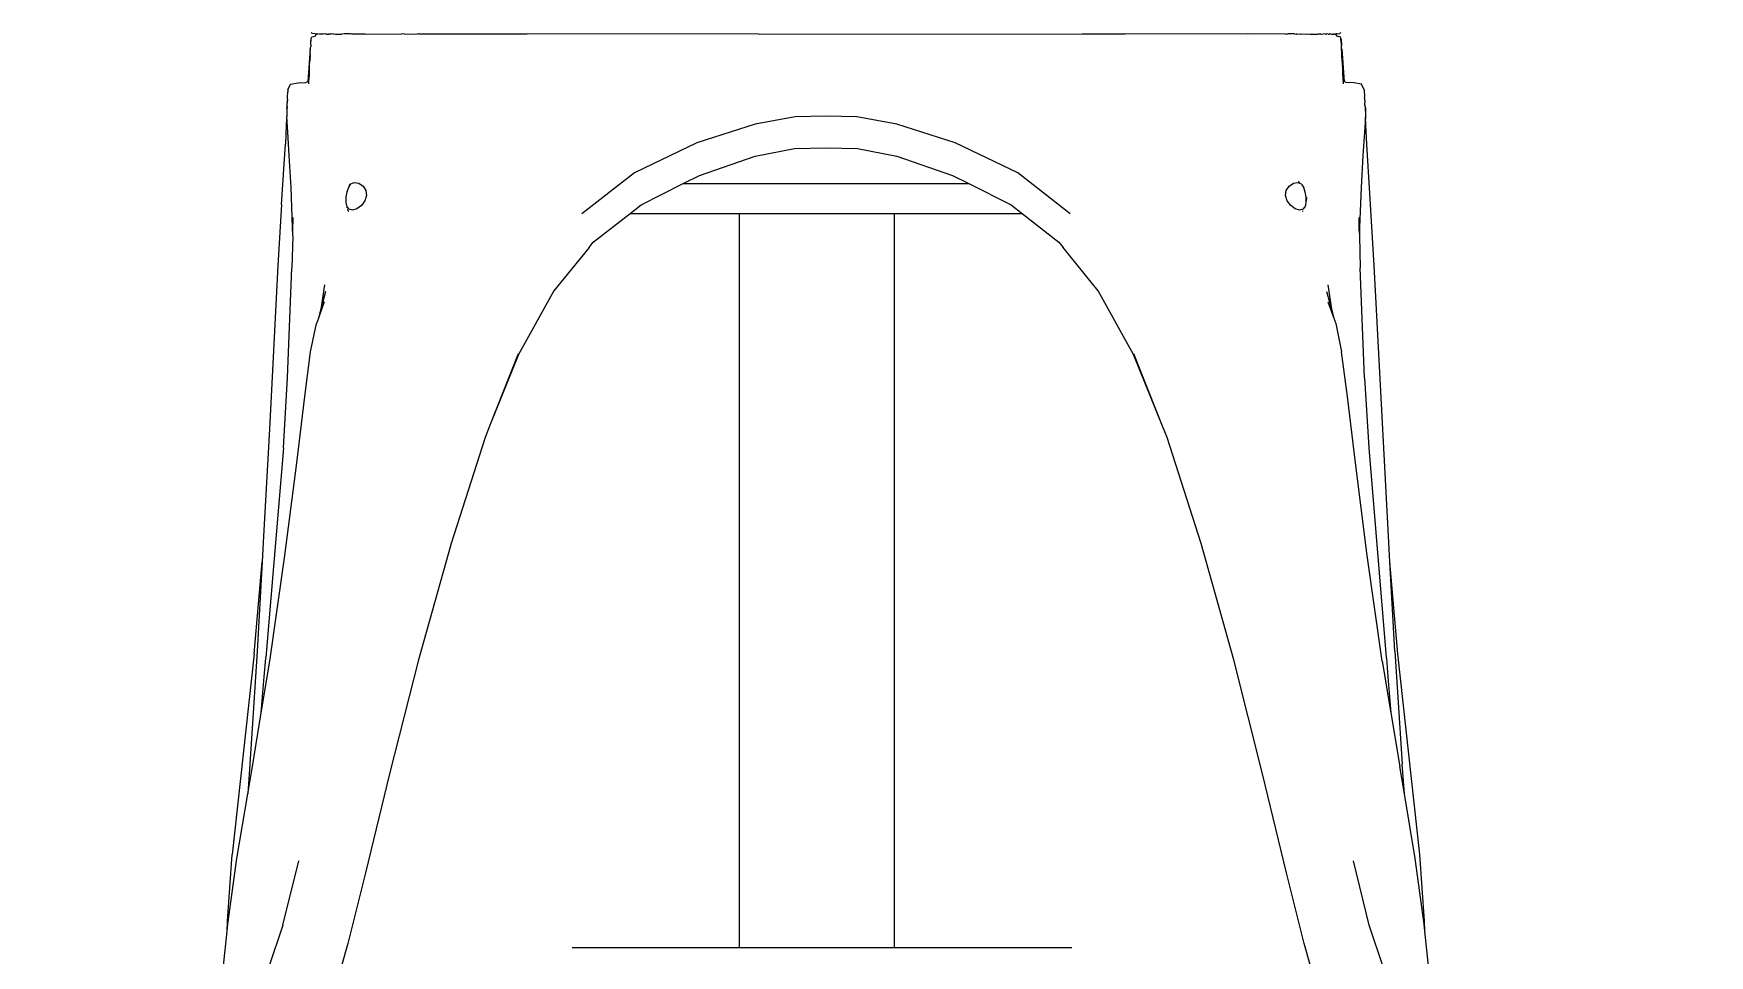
# Model space of a CAD drawing. Header units: millimetres. Extents: x 106699 to 122058, y 158555 to 162844.
# Drawn here: x 108779.8 to 108836.9, y 159673.3 to 159704.7 of the extents above; entities that cross this region are included whole.
import ezdxf

# ---------------------------------------------------------------- set-up
doc = ezdxf.new("R2010")
doc.units = ezdxf.units.MM
doc.layers.add('S2000-002 Çizgi', color=7, linetype='Continuous')

# ---------------------------------------------------------------- blocks, each defined once
blk = doc.blocks.new('A$C312ab914')
at = {"layer": 'S2000-002 Çizgi', "color": 8, "true_color": 0x7a7a7a}
for p, q in [((12.095, 41.139, 6.152), (12.085, 40.955, 6.152)), ((12.095, 41.139, 6.152), (12.098, 41.191, 6.152)), ((12.096, 41.087, 6.152), (12.095, 41.139, 6.152)), ((12.096, 41.087, 6.152), (12.098, 41.139, 6.152)), ((12.098, 41.191, 6.152), (12.122, 41.23, 6.152)), ((12.098, 41.139, 6.152), (12.098, 41.191, 6.152)), ((12.098, 41.139, 6.152), (12.103, 41.191, 6.152)), ((12.103, 41.191, 6.152), (12.122, 41.23, 6.152)), ((12.103, 41.191, 6.152), (12.104, 41.087, 6.152)), ((12.135, 41.341, 6.152), (12.108, 41.375, 6.152)), ((12.122, 41.23, 6.152), (12.186, 41.243, 6.152)), ((12.23, 41.329, 6.152), (12.135, 41.341, 6.152)), ((12.251, 41.264, 6.152), (12.186, 41.243, 6.152)), ((12.23, 41.329, 6.152), (12.256, 41.329, 6.152)), ((12.272, 41.328, 6.152), (12.251, 41.264, 6.152)), ((12.272, 41.328, 6.152), (12.256, 41.329, 6.152)), ((12.272, 41.328, 6.152), (12.272, 41.333, 6.152)), ((12.28, 41.328, 6.152), (12.272, 41.328, 6.152)), ((12.28, 41.328, 6.152), (12.295, 41.328, 6.152)), ((12.299, 41.328, 6.152), (12.295, 41.328, 6.152)), ((12.313, 41.328, 6.152), (12.299, 41.328, 6.152)), ((12.313, 41.328, 6.152), (12.317, 41.328, 6.152)), ((12.323, 41.329, 6.152), (12.317, 41.328, 6.152)), ((12.329, 41.329, 6.152), (12.323, 41.329, 6.152)), ((12.334, 41.329, 6.152), (12.329, 41.329, 6.152)), ((12.338, 41.328, 6.152), (12.334, 41.329, 6.152)), ((12.345, 41.328, 6.152), (12.338, 41.328, 6.152)), ((12.352, 41.328, 6.152), (12.345, 41.328, 6.152)), ((12.359, 41.329, 6.152), (12.352, 41.328, 6.152)), ((12.362, 41.328, 6.152), (12.359, 41.329, 6.152)), ((12.376, 41.328, 6.152), (12.362, 41.328, 6.152)), ((12.385, 41.329, 6.152), (12.376, 41.328, 6.152)), ((12.388, 41.328, 6.152), (12.385, 41.329, 6.152)), ((12.426, 41.328, 6.152), (12.388, 41.328, 6.152)), ((12.462, 41.329, 6.152), (12.426, 41.328, 6.152)), ((12.462, 41.329, 6.152), (12.491, 41.329, 6.152)), ((12.501, 41.328, 6.152), (12.491, 41.329, 6.152)), ((12.53, 41.328, 6.152), (12.501, 41.328, 6.152)), ((12.53, 41.328, 6.152), (12.582, 41.329, 6.152)), ((12.6, 41.328, 6.152), (12.582, 41.329, 6.152)), ((12.614, 41.329, 6.152), (12.6, 41.328, 6.152)), ((12.636, 41.328, 6.152), (12.614, 41.329, 6.152)), ((12.636, 41.328, 6.152), (12.69, 41.329, 6.152)), ((12.759, 41.328, 6.152), (12.69, 41.329, 6.152)), ((12.785, 41.328, 6.152), (12.759, 41.328, 6.152)), ((12.798, 41.329, 6.152), (12.785, 41.328, 6.152)), ((12.867, 41.329, 6.152), (12.798, 41.329, 6.152)), ((12.901, 41.328, 6.152), (12.867, 41.329, 6.152)), ((13.142, 41.328, 6.152), (12.901, 41.328, 6.152)), ((13.219, 41.329, 6.152), (13.142, 41.328, 6.152)), ((13.289, 41.328, 6.152), (13.219, 41.329, 6.152)), ((13.419, 41.329, 6.152), (13.289, 41.328, 6.152)), ((13.462, 41.328, 6.152), (13.419, 41.329, 6.152)), ((13.487, 41.329, 6.152), (13.462, 41.328, 6.152)), ((13.589, 41.328, 6.152), (13.487, 41.329, 6.152)), ((13.589, 41.328, 6.152), (13.629, 41.328, 6.152)), ((13.669, 41.329, 6.152), (13.629, 41.328, 6.152)), ((13.669, 41.329, 6.152), (13.924, 41.329, 6.152)), ((13.962, 41.328, 6.152), (13.924, 41.329, 6.152)), ((13.97, 41.329, 6.152), (13.962, 41.328, 6.152)), ((13.984, 41.328, 6.152), (13.97, 41.329, 6.152)), ((13.984, 41.328, 6.152), (15.182, 41.329, 6.152)), ((15.182, 41.329, 6.152), (15.276, 41.328, 6.152)), ((15.276, 41.328, 6.152), (19.453, 41.329, 6.152)), ((19.456, 41.328, 6.152), (19.453, 41.329, 6.152)), ((19.46, 41.329, 6.152), (19.456, 41.328, 6.152)), ((20.906, 41.329, 6.152), (19.46, 41.329, 6.152)), ((31.899, 41.328, 6.152), (20.921, 41.329, 6.152)), ((31.942, 41.329, 6.152), (31.899, 41.328, 6.152)), ((31.949, 41.328, 6.152), (31.942, 41.329, 6.152)), ((31.949, 41.328, 6.152), (39.827, 41.329, 6.152)), ((39.827, 41.329, 6.152), (39.831, 41.328, 6.152)), ((39.831, 41.328, 6.152), (39.834, 41.329, 6.152)), ((43.521, 41.329, 6.152), (39.834, 41.329, 6.152)), ((43.521, 41.329, 6.152), (43.581, 41.328, 6.152)), ((43.669, 41.329, 6.152), (43.581, 41.328, 6.152)), ((44.012, 41.328, 6.152), (43.669, 41.329, 6.152)), ((44.012, 41.328, 6.152), (44.106, 41.329, 6.152)), ((45.325, 41.328, 6.152), (44.106, 41.329, 6.152)), ((45.363, 41.329, 6.152), (45.325, 41.328, 6.152)), ((45.8, 41.329, 6.152), (45.363, 41.329, 6.152)), ((45.8, 41.329, 6.152), (45.825, 41.328, 6.152)), ((45.825, 41.328, 6.152), (45.863, 41.329, 6.152)), ((45.863, 41.329, 6.152), (46.069, 41.329, 6.152)), ((46.069, 41.329, 6.152), (46.145, 41.328, 6.152)), ((46.363, 41.328, 6.152), (46.145, 41.328, 6.152)), ((46.42, 41.329, 6.152), (46.363, 41.328, 6.152)), ((46.42, 41.329, 6.152), (46.447, 41.328, 6.152)), ((46.447, 41.328, 6.152), (46.489, 41.329, 6.152)), ((46.489, 41.329, 6.152), (46.502, 41.328, 6.152)), ((46.502, 41.328, 6.152), (46.521, 41.328, 6.152)), ((46.521, 41.328, 6.152), (46.528, 41.328, 6.152)), ((46.528, 41.328, 6.152), (46.533, 41.328, 6.152)), ((46.533, 41.328, 6.152), (46.553, 41.328, 6.152)), ((46.553, 41.328, 6.152), (46.565, 41.328, 6.152)), ((46.565, 41.328, 6.152), (46.585, 41.328, 6.152)), ((46.592, 41.328, 6.152), (46.585, 41.328, 6.152)), ((46.592, 41.328, 6.152), (46.598, 41.329, 6.152)), ((46.606, 41.328, 6.152), (46.598, 41.329, 6.152)), ((46.651, 41.328, 6.152), (46.606, 41.328, 6.152)), ((46.67, 41.328, 6.152), (46.651, 41.328, 6.152)), ((46.673, 41.329, 6.152), (46.67, 41.328, 6.152)), ((46.673, 41.329, 6.152), (46.697, 41.328, 6.152)), ((46.697, 41.328, 6.152), (46.705, 41.329, 6.152)), ((46.705, 41.329, 6.152), (46.758, 41.328, 6.152)), ((46.758, 41.328, 6.152), (46.799, 41.329, 6.152)), ((46.807, 41.328, 6.152), (46.799, 41.329, 6.152)), ((46.826, 41.329, 6.152), (46.807, 41.328, 6.152)), ((46.903, 41.329, 6.152), (46.826, 41.329, 6.152)), ((46.903, 41.329, 6.152), (46.912, 41.328, 6.152)), ((46.929, 41.329, 6.152), (46.912, 41.328, 6.152)), ((46.929, 41.329, 6.152), (46.935, 41.328, 6.152)), ((46.935, 41.328, 6.152), (46.942, 41.328, 6.152)), ((46.942, 41.328, 6.152), (46.953, 41.329, 6.152)), ((46.953, 41.329, 6.152), (46.958, 41.328, 6.152)), ((46.958, 41.328, 6.152), (46.964, 41.329, 6.152)), ((46.971, 41.328, 6.152), (46.964, 41.329, 6.152)), ((46.964, 41.329, 6.152), (46.967, 41.328, 6.152)), ((46.967, 41.328, 6.152), (46.971, 41.328, 6.152)), ((46.971, 41.328, 6.152), (46.974, 41.328, 6.152)), ((46.974, 41.328, 6.152), (46.978, 41.328, 6.152)), ((46.978, 41.328, 6.152), (46.984, 41.328, 6.152)), ((46.984, 41.328, 6.152), (46.987, 41.328, 6.152)), ((46.987, 41.328, 6.152), (46.99, 41.328, 6.152)), ((46.99, 41.328, 6.152), (47.006, 41.328, 6.152)), ((47.006, 41.328, 6.152), (47.009, 41.328, 6.152)), ((47.009, 41.328, 6.152), (47.015, 41.328, 6.152)), ((47.015, 41.328, 6.152), (47.031, 41.329, 6.152)), ((47.037, 41.264, 6.152), (47.015, 41.328, 6.152)), ((47.057, 41.329, 6.152), (47.031, 41.329, 6.152)), ((47.101, 41.243, 6.152), (47.037, 41.264, 6.152)), ((47.057, 41.329, 6.152), (47.153, 41.341, 6.152)), ((47.166, 41.23, 6.152), (47.101, 41.243, 6.152)), ((47.153, 41.341, 6.152), (47.183, 41.379, 6.152)), ((47.19, 41.191, 6.152), (47.166, 41.23, 6.152)), ((47.186, 41.191, 6.152), (47.166, 41.23, 6.152)), ((47.183, 41.087, 6.152), (47.185, 41.139, 6.152)), ((47.185, 41.139, 6.152), (47.186, 41.191, 6.152)), ((47.185, 41.139, 6.152), (47.19, 41.191, 6.152)), ((47.189, 41.139, 6.152), (47.19, 41.191, 6.152)), ((47.191, 41.087, 6.152), (47.189, 41.139, 6.152)), ((47.194, 41.087, 6.152), (47.189, 41.139, 6.152)), ((47.192, 41.139, 6.152), (47.19, 41.191, 6.152)), ((47.197, 41.087, 6.152), (47.192, 41.139, 6.152)), ((47.194, 41.087, 6.152), (47.192, 41.139, 6.152)), ((12.069, 40.81, 6.152), (11.988, 39.709, 6.152)), ((12.063, 40.536, 6.152), (12.064, 40.571, 6.152)), ((12.064, 40.571, 6.152), (12.065, 40.593, 6.152)), ((12.065, 40.593, 6.152), (12.066, 40.627, 6.152)), ((12.066, 40.668, 6.152), (12.069, 40.685, 6.152)), ((12.068, 40.662, 6.152), (12.066, 40.668, 6.152)), ((12.066, 40.658, 6.152), (12.068, 40.662, 6.152)), ((12.07, 40.653, 6.152), (12.066, 40.658, 6.152)), ((12.066, 40.627, 6.152), (12.07, 40.653, 6.152)), ((12.069, 40.657, 6.152), (12.068, 40.662, 6.152)), ((12.069, 40.685, 6.152), (12.077, 40.84, 6.152)), ((12.069, 40.81, 6.152), (12.077, 40.84, 6.152)), ((12.077, 40.84, 6.152), (12.082, 40.882, 6.152)), ((12.082, 40.891, 6.152), (12.084, 40.912, 6.152)), ((12.082, 40.882, 6.152), (12.082, 40.891, 6.152)), ((12.083, 40.936, 6.152), (12.084, 40.939, 6.152)), ((12.084, 40.933, 6.152), (12.083, 40.936, 6.152)), ((12.084, 40.947, 6.152), (12.087, 40.951, 6.152)), ((12.084, 40.947, 6.152), (12.084, 40.939, 6.152)), ((12.084, 40.912, 6.152), (12.084, 40.933, 6.152)), ((12.085, 40.955, 6.152), (12.096, 41.087, 6.152)), ((12.087, 40.951, 6.152), (12.085, 40.955, 6.152)), ((47.199, 41.014, 6.152), (47.194, 41.087, 6.152)), ((47.199, 41.014, 6.152), (47.197, 41.087, 6.152)), ((47.199, 40.995, 6.152), (47.199, 41.014, 6.152)), ((47.202, 40.962, 6.152), (47.199, 40.995, 6.152)), ((47.203, 40.955, 6.152), (47.2, 40.951, 6.152)), ((47.2, 40.951, 6.152), (47.203, 40.947, 6.152)), ((47.203, 40.955, 6.152), (47.202, 40.962, 6.152)), ((47.203, 40.947, 6.152), (47.203, 40.944, 6.152)), ((47.203, 40.944, 6.152), (47.203, 40.936, 6.152)), ((47.203, 40.936, 6.152), (47.203, 40.933, 6.152)), ((47.203, 40.933, 6.152), (47.204, 40.925, 6.152)), ((47.204, 40.925, 6.152), (47.204, 40.916, 6.152)), ((47.204, 40.916, 6.152), (47.204, 40.912, 6.152)), ((47.204, 40.912, 6.152), (47.205, 40.891, 6.152)), ((47.206, 40.874, 6.152), (47.205, 40.891, 6.152)), ((47.221, 40.668, 6.152), (47.206, 40.874, 6.152)), ((47.218, 40.81, 6.152), (47.206, 40.874, 6.152)), ((47.218, 40.81, 6.152), (47.299, 39.709, 6.152)), ((47.218, 40.657, 6.152), (47.22, 40.662, 6.152)), ((47.218, 40.654, 6.152), (47.218, 40.657, 6.152)), ((47.22, 40.653, 6.152), (47.218, 40.657, 6.152)), ((47.22, 40.662, 6.152), (47.221, 40.668, 6.152)), ((47.22, 40.662, 6.152), (47.221, 40.658, 6.152)), ((47.22, 40.653, 6.152), (47.221, 40.658, 6.152)), ((47.222, 40.625, 6.152), (47.22, 40.653, 6.152)), ((47.222, 40.625, 6.152), (47.222, 40.591, 6.152)), ((47.223, 40.571, 6.152), (47.222, 40.591, 6.152)), ((47.223, 40.571, 6.152), (47.224, 40.536, 6.152)), ((12.02, 39.903, 6.152), (12.026, 39.977, 6.152)), ((12.023, 39.777, 6.152), (12.034, 39.981, 6.152)), ((12.026, 39.977, 6.152), (12.027, 40.022, 6.152)), ((12.027, 40.022, 6.152), (12.034, 40.124, 6.152)), ((12.034, 40.124, 6.152), (12.036, 40.152, 6.152)), ((12.034, 39.981, 6.152), (12.037, 40.036, 6.152)), ((12.035, 40.157, 6.152), (12.047, 40.224, 6.152)), ((12.036, 40.152, 6.152), (12.035, 40.157, 6.152)), ((12.037, 40.036, 6.152), (12.037, 40.051, 6.152)), ((12.045, 40.309, 6.152), (12.046, 40.315, 6.152)), ((12.046, 40.288, 6.152), (12.045, 40.309, 6.152)), ((12.045, 40.272, 6.152), (12.048, 40.282, 6.152)), ((12.048, 40.268, 6.152), (12.045, 40.272, 6.152)), ((12.046, 40.315, 6.152), (12.049, 40.336, 6.152)), ((12.046, 40.315, 6.152), (12.047, 40.335, 6.152)), ((12.048, 40.282, 6.152), (12.046, 40.288, 6.152)), ((12.047, 40.356, 6.152), (12.056, 40.405, 6.152)), ((12.047, 40.335, 6.152), (12.047, 40.356, 6.152)), ((12.049, 40.336, 6.152), (12.047, 40.356, 6.152)), ((12.048, 40.268, 6.152), (12.047, 40.224, 6.152)), ((12.056, 40.405, 6.152), (12.058, 40.434, 6.152)), ((12.058, 40.434, 6.152), (12.061, 40.487, 6.152)), ((12.061, 40.487, 6.152), (12.062, 40.507, 6.152)), ((12.062, 40.507, 6.152), (12.063, 40.519, 6.152)), ((12.063, 40.519, 6.152), (12.063, 40.536, 6.152)), ((47.224, 40.52, 6.152), (47.224, 40.536, 6.152)), ((47.229, 40.507, 6.152), (47.224, 40.52, 6.152)), ((47.226, 40.487, 6.152), (47.229, 40.507, 6.152)), ((47.226, 40.487, 6.152), (47.229, 40.433, 6.152)), ((47.24, 40.356, 6.152), (47.229, 40.507, 6.152)), ((47.229, 40.433, 6.152), (47.231, 40.405, 6.152)), ((47.24, 40.356, 6.152), (47.231, 40.405, 6.152)), ((47.24, 40.335, 6.152), (47.237, 40.357, 6.152)), ((47.24, 40.356, 6.152), (47.24, 40.335, 6.152)), ((47.242, 40.315, 6.152), (47.24, 40.335, 6.152)), ((47.242, 40.308, 6.152), (47.242, 40.315, 6.152)), ((47.242, 40.272, 6.152), (47.242, 40.308, 6.152)), ((47.246, 40.158, 6.152), (47.242, 40.272, 6.152)), ((47.252, 40.157, 6.152), (47.242, 40.272, 6.152)), ((47.25, 40.051, 6.152), (47.246, 40.158, 6.152)), ((47.25, 40.036, 6.152), (47.25, 40.051, 6.152)), ((47.253, 40.119, 6.152), (47.252, 40.157, 6.152)), ((47.26, 40.022, 6.152), (47.253, 40.119, 6.152)), ((47.26, 40.022, 6.152), (47.262, 39.977, 6.152)), ((47.267, 39.903, 6.152), (47.262, 39.977, 6.152)), ((11.304, 39.432, 6.152), (11.294, 39.181, 6.152)), ((11.304, 39.432, 6.152), (11.399, 39.616, 6.152)), ((11.399, 39.616, 6.152), (11.661, 39.666, 6.152)), ((11.661, 39.666, 6.152), (11.921, 39.671, 6.152)), ((11.921, 39.671, 6.152), (11.988, 39.709, 6.152)), ((11.988, 39.709, 6.152), (12.01, 39.721, 6.152)), ((11.988, 39.701, 6.152), (11.988, 39.709, 6.152)), ((12.01, 39.721, 6.152), (12.011, 39.735, 6.152)), ((12.01, 39.715, 6.152), (12.01, 39.721, 6.152)), ((12.011, 39.735, 6.152), (12.014, 39.802, 6.152)), ((12.014, 39.802, 6.152), (12.018, 39.846, 6.152)), ((12.015, 39.646, 6.152), (12.023, 39.777, 6.152)), ((12.016, 39.635, 6.152), (12.015, 39.646, 6.152)), ((12.018, 39.846, 6.152), (12.02, 39.903, 6.152)), ((47.254, 39.958, 6.152), (47.255, 39.964, 6.152)), ((47.254, 39.958, 6.152), (47.265, 39.777, 6.152)), ((47.272, 39.646, 6.152), (47.265, 39.777, 6.152)), ((47.267, 39.903, 6.152), (47.269, 39.846, 6.152)), ((47.273, 39.802, 6.152), (47.269, 39.846, 6.152)), ((47.271, 39.635, 6.152), (47.272, 39.646, 6.152)), ((47.273, 39.802, 6.152), (47.276, 39.735, 6.152)), ((47.277, 39.721, 6.152), (47.276, 39.735, 6.152)), ((47.277, 39.715, 6.152), (47.277, 39.721, 6.152)), ((47.299, 39.709, 6.152), (47.277, 39.721, 6.152)), ((47.299, 39.709, 6.152), (47.299, 39.701, 6.152)), ((47.366, 39.671, 6.152), (47.299, 39.709, 6.152)), ((47.626, 39.666, 6.152), (47.366, 39.671, 6.152)), ((47.888, 39.616, 6.152), (47.626, 39.666, 6.152)), ((47.983, 39.432, 6.152), (47.888, 39.616, 6.152)), ((47.983, 39.432, 6.152), (47.986, 39.358, 6.152)), ((11.277, 38.855, 6.152), (11.266, 38.781, 6.152)), ((11.277, 38.855, 6.152), (11.275, 38.75, 6.152)), ((11.276, 38.894, 6.152), (11.282, 38.926, 6.152)), ((11.28, 38.89, 6.152), (11.276, 38.894, 6.152)), ((11.277, 38.855, 6.152), (11.28, 38.89, 6.152)), ((11.279, 38.949, 6.152), (11.28, 38.955, 6.152)), ((11.281, 38.945, 6.152), (11.279, 38.949, 6.152)), ((11.28, 38.955, 6.152), (11.283, 38.974, 6.152)), ((11.28, 38.93, 6.152), (11.281, 38.945, 6.152)), ((11.282, 38.926, 6.152), (11.28, 38.93, 6.152)), ((11.285, 39.026, 6.152), (11.283, 38.998, 6.152)), ((11.285, 38.991, 6.152), (11.283, 38.998, 6.152)), ((11.283, 38.974, 6.152), (11.285, 38.991, 6.152)), ((11.288, 39.058, 6.152), (11.285, 39.026, 6.152)), ((11.288, 39.106, 6.152), (11.289, 39.129, 6.152)), ((11.288, 39.058, 6.152), (11.288, 39.106, 6.152)), ((11.289, 39.129, 6.152), (11.291, 39.138, 6.152)), ((11.29, 39.142, 6.152), (11.292, 39.147, 6.152)), ((11.291, 39.138, 6.152), (11.29, 39.142, 6.152)), ((11.292, 39.166, 6.152), (11.294, 39.181, 6.152)), ((11.292, 39.147, 6.152), (11.292, 39.166, 6.152)), ((47.995, 39.181, 6.152), (47.986, 39.358, 6.152)), ((47.997, 39.148, 6.152), (47.995, 39.181, 6.152)), ((47.997, 39.148, 6.152), (47.997, 39.142, 6.152)), ((47.997, 39.133, 6.152), (47.997, 39.142, 6.152)), ((47.998, 39.129, 6.152), (47.997, 39.133, 6.152)), ((47.998, 39.112, 6.152), (47.998, 39.129, 6.152)), ((47.999, 39.106, 6.152), (47.998, 39.112, 6.152)), ((47.999, 39.106, 6.152), (47.999, 39.058, 6.152)), ((48.002, 39.026, 6.152), (47.999, 39.058, 6.152)), ((48.002, 39.026, 6.152), (48.005, 38.992, 6.152)), ((48.005, 38.992, 6.152), (48.005, 38.967, 6.152)), ((48.008, 38.955, 6.152), (48.005, 38.967, 6.152)), ((48.005, 38.926, 6.152), (48.008, 38.93, 6.152)), ((48.011, 38.894, 6.152), (48.005, 38.926, 6.152)), ((48.011, 38.894, 6.152), (48.007, 38.89, 6.152)), ((48.011, 38.855, 6.152), (48.007, 38.89, 6.152)), ((48.008, 38.949, 6.152), (48.008, 38.955, 6.152)), ((48.008, 38.93, 6.152), (48.008, 38.949, 6.152)), ((48.011, 38.855, 6.152), (48.012, 38.75, 6.152)), ((48.021, 38.781, 6.152), (48.011, 38.855, 6.152)), ((11.249, 38.22, 6.152), (11.267, 38.505, 6.152)), ((11.266, 38.781, 6.152), (11.267, 38.633, 6.152)), ((11.275, 38.75, 6.152), (11.267, 38.633, 6.152)), ((11.267, 38.633, 6.152), (11.269, 38.628, 6.152)), ((11.269, 38.628, 6.152), (11.267, 38.613, 6.152)), ((11.267, 38.613, 6.152), (11.267, 38.505, 6.152)), ((11.267, 38.505, 6.152), (11.298, 37.98, 6.152)), ((27.23, 38.262, 6.152), (28.593, 38.503, 6.152)), ((28.593, 38.503, 6.152), (29.644, 38.525, 6.152)), ((29.644, 38.525, 6.152), (30.695, 38.503, 6.152)), ((30.695, 38.503, 6.152), (32.058, 38.262, 6.152)), ((47.989, 37.98, 6.152), (48.02, 38.505, 6.152)), ((48.012, 38.75, 6.152), (48.02, 38.633, 6.152)), ((48.02, 38.633, 6.152), (48.018, 38.629, 6.152)), ((48.018, 38.629, 6.152), (48.021, 38.613, 6.152)), ((48.021, 38.781, 6.152), (48.02, 38.633, 6.152)), ((48.021, 38.613, 6.152), (48.02, 38.505, 6.152)), ((48.021, 38.613, 6.152), (48.038, 38.22, 6.152)), ((11.22, 37.574, 6.152), (11.249, 38.22, 6.152)), ((11.298, 37.98, 6.152), (11.35, 37.185, 6.152)), ((25.243, 37.622, 6.152), (27.23, 38.262, 6.152)), ((32.058, 38.262, 6.152), (34.045, 37.622, 6.152)), ((47.937, 37.185, 6.152), (47.989, 37.98, 6.152)), ((48.038, 38.22, 6.152), (48.068, 37.574, 6.152)), ((11.09, 35.516, 6.152), (11.22, 37.574, 6.152)), ((11.35, 37.185, 6.152), (11.415, 36.1, 6.152)), ((23.113, 36.597, 6.152), (25.243, 37.622, 6.152)), ((27.227, 37.17, 6.152), (25.332, 36.51, 6.152)), ((28.573, 37.428, 6.152), (27.227, 37.17, 6.152)), ((29.644, 37.456, 6.152), (28.573, 37.428, 6.152)), ((30.714, 37.428, 6.152), (29.644, 37.456, 6.152)), ((32.06, 37.17, 6.152), (30.714, 37.428, 6.152)), ((33.956, 36.51, 6.152), (32.06, 37.17, 6.152)), ((34.045, 37.622, 6.152), (36.174, 36.597, 6.152)), ((47.872, 36.1, 6.152), (47.937, 37.185, 6.152)), ((48.198, 35.516, 6.152), (48.068, 37.574, 6.152)), ((21.322, 35.2, 6.152), (23.113, 36.597, 6.152)), ((36.174, 36.597, 6.152), (37.965, 35.2, 6.152)), ((11.415, 36.1, 6.152), (11.464, 34.747, 6.152)), ((13.377, 36.112, 6.152), (13.325, 35.952, 6.152)), ((13.376, 36.125, 6.152), (13.362, 36.09, 6.152)), ((13.427, 36.187, 6.152), (13.377, 36.112, 6.152)), ((13.448, 36.211, 6.152), (13.427, 36.187, 6.152)), ((13.458, 36.223, 6.152), (13.448, 36.211, 6.152)), ((13.456, 36.222, 6.152), (13.448, 36.211, 6.152)), ((13.458, 36.223, 6.152), (13.456, 36.222, 6.152)), ((13.567, 36.27, 6.152), (13.458, 36.223, 6.152)), ((13.497, 36.27, 6.152), (13.494, 36.266, 6.152)), ((13.559, 36.302, 6.152), (13.497, 36.27, 6.152)), ((13.719, 36.242, 6.152), (13.567, 36.27, 6.152)), ((13.865, 36.149, 6.152), (13.719, 36.242, 6.152)), ((13.96, 36.001, 6.152), (13.865, 36.149, 6.152)), ((13.987, 35.823, 6.152), (13.96, 36.001, 6.152)), ((24.78, 36.233, 6.152), (23.341, 35.511, 6.152)), ((25.332, 36.51, 6.152), (24.78, 36.233, 6.152)), ((29.646, 36.233, 6.152), (24.78, 36.233, 6.152)), ((34.507, 36.233, 6.152), (29.646, 36.233, 6.152)), ((34.507, 36.233, 6.152), (33.956, 36.51, 6.152)), ((35.946, 35.511, 6.152), (34.507, 36.233, 6.152)), ((45.328, 36.001, 6.152), (45.301, 35.823, 6.152)), ((45.422, 36.149, 6.152), (45.328, 36.001, 6.152)), ((45.569, 36.242, 6.152), (45.422, 36.149, 6.152)), ((45.72, 36.27, 6.152), (45.569, 36.242, 6.152)), ((45.832, 36.222, 6.152), (45.72, 36.27, 6.152)), ((45.91, 36.112, 6.152), (45.832, 36.222, 6.152)), ((45.878, 36.199, 6.152), (45.896, 36.178, 6.152)), ((45.963, 35.952, 6.152), (45.91, 36.112, 6.152)), ((47.823, 34.747, 6.152), (47.872, 36.1, 6.152)), ((10.965, 33.445, 6.152), (11.09, 35.516, 6.152)), ((13.277, 35.758, 6.152), (13.272, 35.725, 6.152)), ((13.272, 35.725, 6.152), (13.29, 35.587, 6.152)), ((13.297, 35.77, 6.152), (13.294, 35.593, 6.152)), ((13.294, 35.593, 6.152), (13.321, 35.458, 6.152)), ((13.325, 35.952, 6.152), (13.297, 35.77, 6.152)), ((13.308, 35.491, 6.152), (13.321, 35.458, 6.152)), ((13.321, 35.458, 6.152), (13.324, 35.446, 6.152)), ((13.324, 35.446, 6.152), (13.394, 35.356, 6.152)), ((13.658, 35.376, 6.152), (13.811, 35.484, 6.152)), ((13.811, 35.484, 6.152), (13.929, 35.641, 6.152)), ((13.929, 35.641, 6.152), (13.987, 35.823, 6.152)), ((23.341, 35.511, 6.152), (22.964, 35.216, 6.152)), ((36.323, 35.216, 6.152), (35.946, 35.511, 6.152)), ((45.301, 35.823, 6.152), (45.358, 35.641, 6.152)), ((45.358, 35.641, 6.152), (45.476, 35.484, 6.152)), ((45.476, 35.484, 6.152), (45.63, 35.376, 6.152)), ((45.893, 35.356, 6.152), (45.963, 35.446, 6.152)), ((45.99, 35.77, 6.152), (45.963, 35.952, 6.152)), ((45.963, 35.446, 6.152), (45.993, 35.593, 6.152)), ((45.981, 35.426, 6.152), (45.976, 35.415, 6.152)), ((45.993, 35.593, 6.152), (45.99, 35.77, 6.152)), ((48.198, 35.516, 6.152), (48.323, 33.445, 6.152)), ((11.484, 35.08, 6.152), (11.473, 34.624, 6.152)), ((11.473, 34.624, 6.152), (11.474, 34.9, 6.152)), ((13.389, 35.307, 6.152), (13.408, 35.284, 6.152)), ((13.394, 35.356, 6.152), (13.506, 35.33, 6.152)), ((13.506, 35.33, 6.152), (13.658, 35.376, 6.152)), ((22.964, 35.216, 6.152), (21.711, 34.236, 6.152)), ((36.323, 35.216, 6.152), (22.964, 35.216, 6.152)), ((27.31, 10.211, 6.152), (27.31, 35.216, 6.152)), ((32.591, 10.211, 6.152), (32.591, 35.216, 6.152)), ((37.576, 34.236, 6.152), (36.323, 35.216, 6.152)), ((45.63, 35.376, 6.152), (45.781, 35.33, 6.152)), ((45.781, 35.33, 6.152), (45.893, 35.356, 6.152)), ((45.937, 35.32, 6.152), (45.908, 35.285, 6.152)), ((45.952, 35.356, 6.152), (45.937, 35.32, 6.152)), ((47.814, 34.624, 6.152), (47.803, 35.08, 6.152)), ((47.814, 34.624, 6.152), (47.813, 34.9, 6.152)), ((11.469, 34.453, 6.152), (11.444, 33.368, 6.152)), ((11.464, 34.747, 6.152), (11.469, 34.453, 6.152)), ((11.473, 34.624, 6.152), (11.469, 34.453, 6.152)), ((47.818, 34.453, 6.152), (47.814, 34.624, 6.152)), ((47.818, 34.453, 6.152), (47.823, 34.747, 6.152)), ((47.818, 34.453, 6.152), (47.843, 33.368, 6.152)), ((20.369, 32.585, 6.152), (21.566, 34.06, 6.152)), ((21.711, 34.236, 6.152), (21.566, 34.06, 6.152)), ((21.711, 34.236, 6.152), (21.727, 34.258, 6.152)), ((37.56, 34.258, 6.152), (37.576, 34.236, 6.152)), ((37.721, 34.06, 6.152), (37.576, 34.236, 6.152)), ((37.721, 34.06, 6.152), (38.918, 32.585, 6.152)), ((10.675, 27.864, 6.152), (10.965, 33.445, 6.152)), ((11.297, 29.616, 6.152), (11.444, 33.368, 6.152)), ((47.991, 29.616, 6.152), (47.843, 33.368, 6.152)), ((48.323, 33.445, 6.152), (48.612, 27.864, 6.152)), ((12.55, 32.78, 6.152), (12.426, 31.951, 6.152)), ((12.589, 32.553, 6.152), (12.426, 31.951, 6.152)), ((19.167, 30.409, 6.152), (20.369, 32.585, 6.152)), ((38.918, 32.585, 6.152), (40.12, 30.409, 6.152)), ((46.698, 32.553, 6.152), (46.862, 31.951, 6.152)), ((46.737, 32.78, 6.152), (46.862, 31.951, 6.152)), ((12.546, 32.209, 6.152), (12.343, 31.647, 6.152)), ((46.741, 32.209, 6.152), (46.944, 31.647, 6.152)), ((12.277, 31.464, 6.152), (12.081, 30.504, 6.152)), ((12.343, 31.647, 6.152), (12.277, 31.464, 6.152)), ((12.426, 31.951, 6.152), (12.343, 31.647, 6.152)), ((46.862, 31.951, 6.152), (46.944, 31.647, 6.152)), ((46.944, 31.647, 6.152), (47.01, 31.464, 6.152)), ((47.206, 30.504, 6.152), (47.01, 31.464, 6.152)), ((11.878, 28.975, 6.152), (12.081, 30.504, 6.152)), ((18.174, 27.964, 6.152), (19.157, 30.433, 6.152)), ((18.174, 27.964, 6.152), (19.167, 30.409, 6.152)), ((40.12, 30.409, 6.152), (41.113, 27.964, 6.152)), ((40.13, 30.433, 6.152), (41.113, 27.964, 6.152)), ((47.409, 28.975, 6.152), (47.206, 30.504, 6.152)), ((11.297, 29.616, 6.152), (11.154, 27.233, 6.152)), ((48.134, 27.233, 6.152), (47.991, 29.616, 6.152)), ((11.607, 26.715, 6.152), (11.878, 28.975, 6.152)), ((47.68, 26.715, 6.152), (47.409, 28.975, 6.152)), ((10.478, 24.223, 6.152), (10.675, 27.864, 6.152)), ((16.864, 23.968, 6.152), (18.024, 27.585, 6.152)), ((18.024, 27.585, 6.152), (18.174, 27.964, 6.152)), ((41.113, 27.964, 6.152), (41.263, 27.585, 6.152)), ((41.263, 27.585, 6.152), (42.423, 23.968, 6.152)), ((48.612, 27.864, 6.152), (48.809, 24.223, 6.152)), ((11.154, 27.233, 6.152), (10.555, 20.086, 6.152)), ((48.134, 27.233, 6.152), (48.732, 20.086, 6.152)), ((11.206, 23.562, 6.152), (11.607, 26.715, 6.152)), ((48.081, 23.562, 6.152), (47.68, 26.715, 6.152)), ((10.429, 23.351, 6.152), (10.478, 24.223, 6.152)), ((48.809, 24.223, 6.152), (48.858, 23.351, 6.152)), ((10.695, 19.966, 6.152), (11.206, 23.562, 6.152)), ((15.754, 20.006, 6.152), (16.864, 23.968, 6.152)), ((42.423, 23.968, 6.152), (43.533, 20.006, 6.152)), ((48.592, 19.966, 6.152), (48.081, 23.562, 6.152)), ((10.159, 20.211, 6.152), (10.429, 23.351, 6.152)), ((10.258, 20.306, 6.152), (10.429, 23.351, 6.152)), ((49.128, 20.211, 6.152), (48.858, 23.351, 6.152)), ((48.858, 23.351, 6.152), (49.029, 20.306, 6.152)), ((9.41, 13.38, 6.152), (10.159, 20.211, 6.152)), ((10.258, 20.306, 6.152), (10.01, 16.452, 6.152)), ((10.549, 20.061, 6.152), (10.501, 19.427, 6.152)), ((10.555, 20.086, 6.152), (10.549, 20.061, 6.152)), ((14.768, 16.122, 6.152), (15.754, 20.006, 6.152)), ((43.533, 20.006, 6.152), (44.519, 16.122, 6.152)), ((48.738, 20.061, 6.152), (48.732, 20.086, 6.152)), ((48.786, 19.426, 6.152), (48.738, 20.061, 6.152)), ((49.029, 20.306, 6.152), (49.277, 16.452, 6.152)), ((49.128, 20.211, 6.152), (49.877, 13.38, 6.152)), ((10.695, 19.966, 6.152), (10.4, 18.2, 6.152)), ((10.501, 19.427, 6.152), (10.4, 18.2, 6.152)), ((48.887, 18.2, 6.152), (48.592, 19.966, 6.152)), ((48.887, 18.2, 6.152), (48.786, 19.426, 6.152)), ((10.4, 18.2, 6.152), (10.096, 16.381, 6.152)), ((49.191, 16.381, 6.152), (48.887, 18.2, 6.152)), ((9.938, 15.446, 6.152), (10.01, 16.452, 6.152)), ((9.938, 15.446, 6.152), (10.096, 16.381, 6.152)), ((13.952, 12.755, 6.152), (14.768, 16.122, 6.152)), ((44.519, 16.122, 6.152), (45.335, 12.755, 6.152)), ((49.349, 15.446, 6.152), (49.191, 16.381, 6.152)), ((49.277, 16.452, 6.152), (49.349, 15.446, 6.152)), ((9.566, 13.247, 6.152), (9.938, 15.446, 6.152)), ((49.722, 13.247, 6.152), (49.349, 15.446, 6.152)), ((9.248, 11.103, 6.152), (9.41, 13.38, 6.152)), ((9.259, 11.007, 6.152), (9.566, 13.247, 6.152)), ((11.138, 10.966, 6.152), (11.675, 13.165, 6.152)), ((48.149, 10.966, 6.152), (47.612, 13.165, 6.152)), ((50.028, 11.007, 6.152), (49.722, 13.247, 6.152)), ((50.039, 11.103, 6.152), (49.877, 13.38, 6.152)), ((13.352, 10.343, 6.152), (13.952, 12.755, 6.152)), ((45.335, 12.755, 6.152), (45.935, 10.343, 6.152)), ((9.235, 10.765, 6.152), (9.248, 11.103, 6.152)), ((9.235, 10.765, 6.152), (9.259, 11.007, 6.152)), ((10.648, 9.516, 6.152), (11.138, 10.966, 6.152)), ((48.149, 10.966, 6.152), (48.64, 9.516, 6.152)), ((50.052, 10.765, 6.152), (50.028, 11.007, 6.152)), ((50.052, 10.765, 6.152), (50.039, 11.103, 6.152)), ((9.117, 9.59, 6.152), (9.235, 10.765, 6.152)), ((12.922, 8.826, 6.152), (13.352, 10.343, 6.152)), ((45.935, 10.343, 6.152), (46.365, 8.826, 6.152)), ((50.17, 9.59, 6.152), (50.052, 10.765, 6.152)), ((38.291, 10.211, 6.152), (21.273, 10.211, 6.152))]:
    blk.add_line(p, q, dxfattribs=at)

msp = doc.modelspace()

# ---------------------------------------------------------------- block references
at = {"xscale": -1}
msp.add_blockref('A$C312ab914', (108836.477, 159663.318), dxfattribs=at)

# ---------------------------------------------------------------- next in the draw order: wipeouts: each hides what was drawn before it
msp.add_wipeout([(108897.974, 159663.318), (108897.974, 159667.175), (108924.259, 159670.723), (108924.289, 159860.402), (108922.022, 159860.402), (108916.754, 159864.39), (108764.402, 159864.39), (108764.402, 159877.247), (108924.259, 159937.455), (108934.545, 159937.455), (109094.402, 159877.247), (109094.402, 159864.39), (108939.581, 159864.39), (108937.28, 159860.41), (108934.53, 159860.406), (108934.545, 159670.723), (108960.831, 159667.175), (108960.831, 159663.318)]).dxf.layer = 'S2000-002 Çizgi'

# ---------------------------------------------------------------- next in the draw order: wipeouts: each hides what was drawn before it
msp.add_wipeout([(108924.259, 159670.723), (108924.289, 159860.402), (108922.022, 159860.402), (108916.754, 159864.39), (108764.402, 159864.39), (108764.402, 159877.247), (108924.259, 159937.455), (108934.545, 159937.455), (109094.402, 159877.247), (109094.402, 159864.39), (108939.581, 159864.39), (108937.28, 159860.41), (108934.53, 159860.406), (108934.545, 159670.723), (108960.831, 159667.175), (108960.831, 159663.318), (108897.974, 159663.318), (108897.68, 159667.152)]).dxf.layer = 'S2000-002 Çizgi'

doc.saveas('drawing.dxf')
